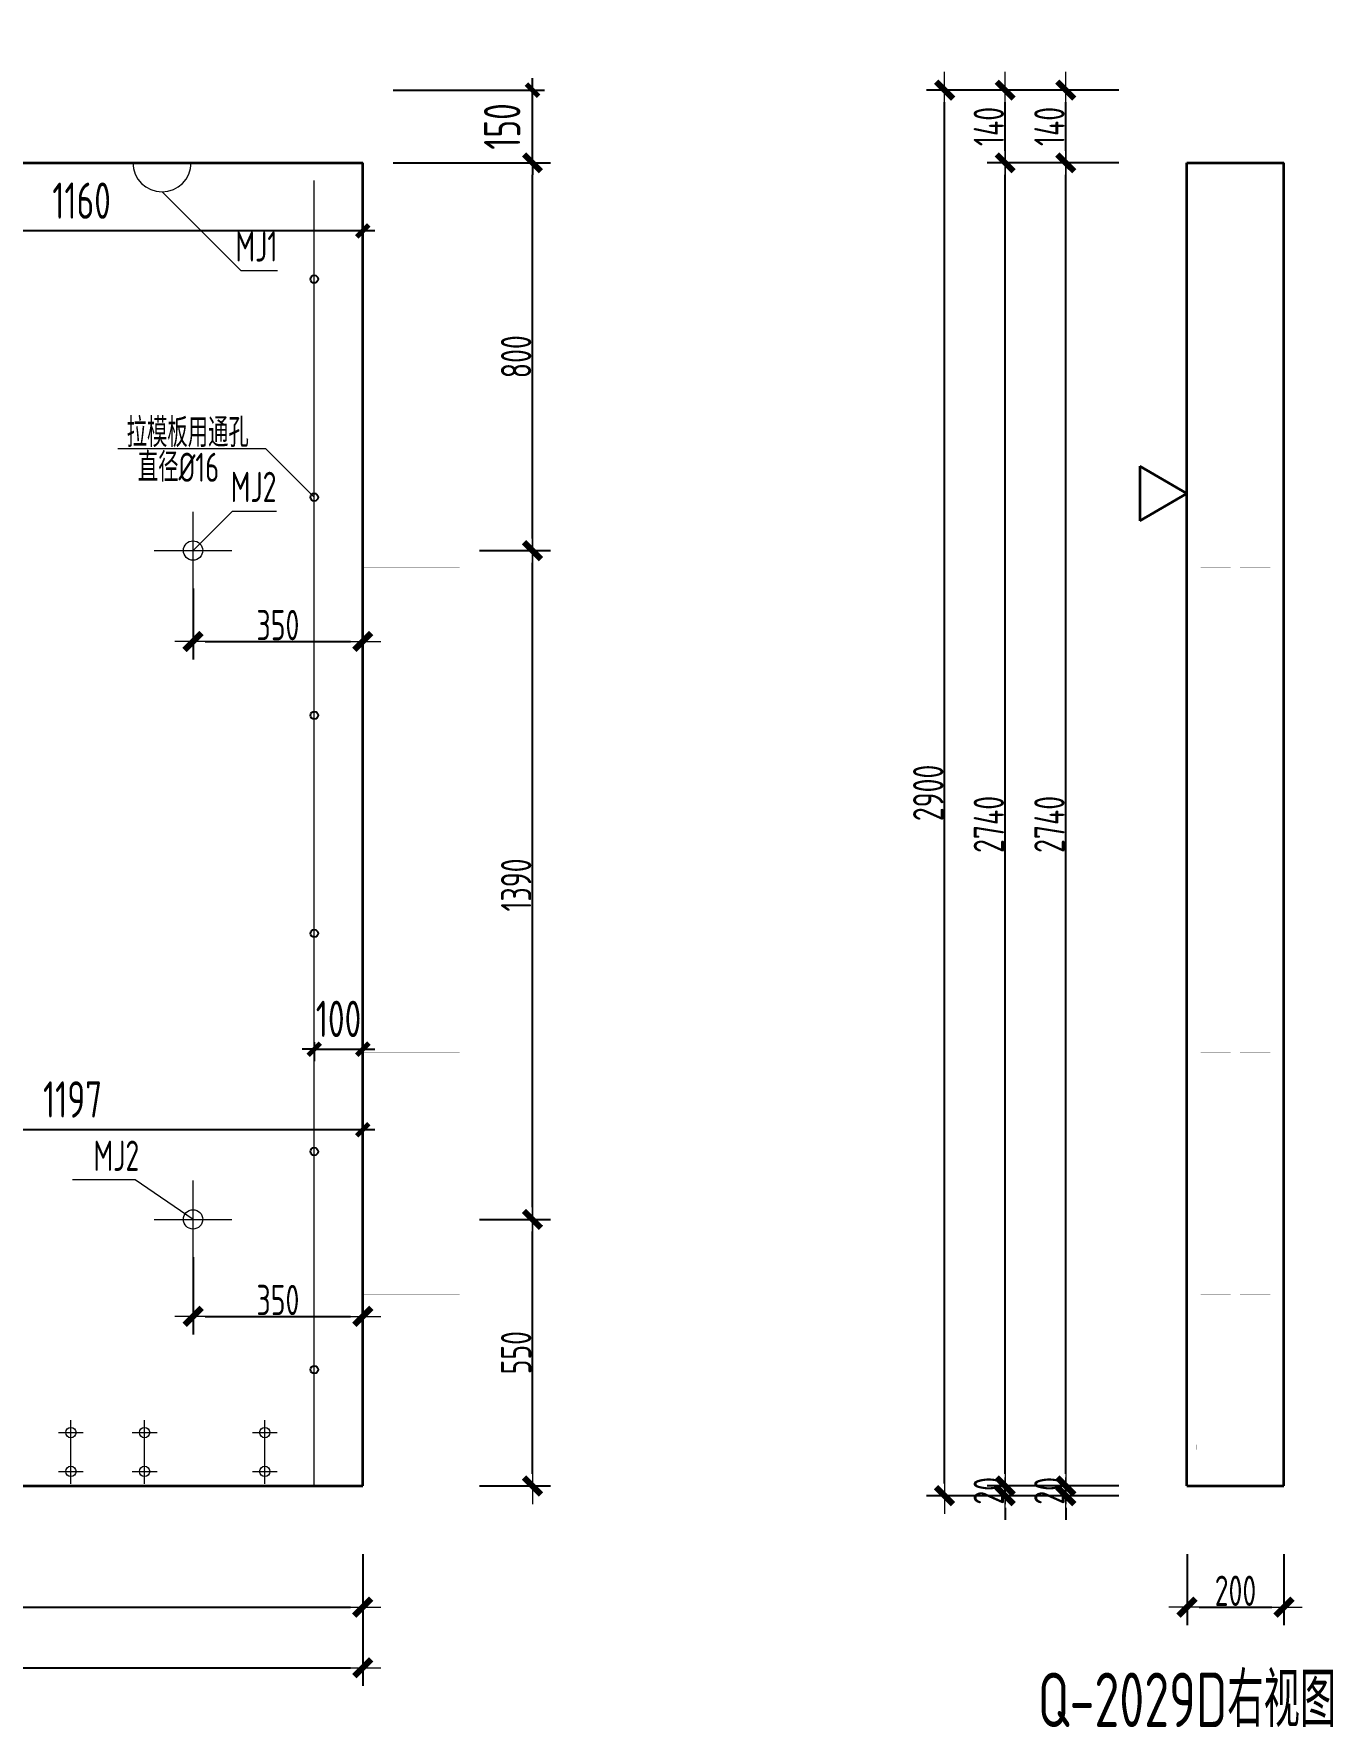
# Model space of a CAD drawing. Extents: x -85320 to 1679916, y -1321939 to 627.
# Drawn here: x 1336041 to 1346760, y -851244 to -837270 of the extents above; entities that cross this region are included whole.
import ezdxf
from ezdxf.enums import TextEntityAlignment as Align

# ---------------------------------------------------------------- set-up
doc = ezdxf.new("R2010")
doc.units = 0
doc.header["$LTSCALE"] = 1000
for name, color, linetype in [('S_WALL', 9, 'Continuous'), ('套筒垫片', 7, 'Continuous'), ('手孔标注', 3, 'Continuous'), ('拉模', 7, 'Continuous'), ('详图符号', 7, 'Continuous')]:
    doc.layers.add(name, color=color, linetype=linetype)
for name, color, linetype, lineweight in [('WCOL', 7, 'Continuous', 0), ('手孔', 6, 'Continuous', 0), ('直线', 7, 'Continuous', 18), ('预制墙图名', 7, 'Continuous', 18), ('预制墙埋件', 8, 'Continuous', 18), ('预制墙墙身水平筋', 130, 'Continuous', 18), ('预制墙墙身纵向受力筋', 1, 'Continuous', 18), ('预制墙详图标注', 3, 'Continuous', 18), ('预制墙详图轮廓', 3, 'Continuous', 35)]:
    doc.layers.add(name, color=color, linetype=linetype, lineweight=lineweight)
doc.styles.add('TSSD_Dimension', font='tssdeng.shx', dxfattribs={"width": 0.7, "bigfont": 'hztxt.shx'})
doc.styles.add('TSSD_Num', font='tssdeng.shx', dxfattribs={"width": 0.7, "bigfont": 'hztxt.shx'})
doc.styles.add('样式 1', font='yjkeng.shx', dxfattribs={"width": 0.7, "bigfont": 'yjkchn.shx'})
doc.styles.add('样式 2', font='yjkeng.shx', dxfattribs={"width": 0.7, "bigfont": 'yjkchn.shx'})
doc.dimstyles.new('标注', dxfattribs={"dimtxt": 300, "dimasz": 100, "dimexe": 100, "dimexo": 250, "dimgap": 100, "dimtad": 1, "dimdec": 0, "dimlfac": 0.25, "dimzin": 0, "dimdsep": 46, "dimtxsty": 'TSSD_Dimension', "dimblk": 'ARCHTICK', "dimcen": 0, "dimdle": 100, "dimclrt": 7, "dimadec": 0, "dimazin": 0, "dimtfac": 1, "dimtdec": 0, "dimtix": 1, "dimtmove": 2, "dimatfit": 3, "dimfxl": 1, "dimtolj": 1, "dimtzin": 0, "dimarcsym": 0})
doc.dimstyles.new('盈建科结构', dxfattribs={"dimscale": 100, "dimtxt": 2.5, "dimasz": 1, "dimexe": 1.5, "dimexo": 0.625, "dimgap": 0.1, "dimtad": 1, "dimdec": 0, "dimrnd": 1, "dimzin": 0, "dimdsep": 46, "dimtxsty": '样式 1', "dimblk": '_yjkbk', "dimblk1": 'ARCHTICK', "dimblk2": 'ARCHTICK', "dimcen": 0.09, "dimadec": 0, "dimazin": 0, "dimtfac": 1, "dimtdec": 4, "dimtix": 1, "dimtmove": 2, "dimatfit": 3, "dimfxl": 1, "dimtolj": 1, "dimtzin": 0, "dimarcsym": 0})

# ---------------------------------------------------------------- blocks, each defined once
blk = doc.blocks.new('_yjkbk')
blk.add_line((-1, 0), (1.5, 0))
blk.add_lwpolyline([(-0.7, -0.7, 0.5, 0.5, 0), (0.7, 0.7, 0.5, 0.5, 0)], format="xyseb")
blk = doc.blocks.new('*D1564')
at = {"layer": 'Defpoints', "color": 0, "transparency": 16777216}
for p in [(1330754, -849754), (1338754, -849754), (1338754, -850254)]:
    blk.add_point(p, dxfattribs=at)
at = {"layer": '预制墙详图标注', "color": 0, "lineweight": -2, "transparency": 16777216}
for p, q in [((1330754, -849816), (1330754, -850404)), ((1338754, -849816), (1338754, -850404)), ((1330854, -850254), (1338654, -850254))]:
    blk.add_line(p, q, dxfattribs=at)
at = {"layer": '预制墙详图标注', "color": 0, "lineweight": -2, "transparency": 16777216, "xscale": 100, "yscale": 100, "zscale": 100, "rotation": 180}
blk.add_blockref('_yjkbk', (1330754, -850254), dxfattribs=at)
at = {"layer": '预制墙详图标注', "color": 0, "lineweight": -2, "transparency": 16777216, "xscale": 100, "yscale": 100, "zscale": 100}
blk.add_blockref('_yjkbk', (1338754, -850254), dxfattribs=at)
at = {"layer": '预制墙详图标注', "color": 0, "transparency": 16777216, "insert": (1334754, -850244), "char_height": 250, "attachment_point": 8, "style": '样式 1'}
blk.add_mtext('\\A1;2000', dxfattribs=at)
blk = doc.blocks.new('_ArchTick')
at = {"color": 0, "linetype": 'ByBlock', "const_width": 0.4}
blk.add_lwpolyline([(-0.5, -0.5), (0.5, 0.5)], dxfattribs=at)
blk = doc.blocks.new('*D1565')
at = {"layer": 'Defpoints', "color": 0, "transparency": 16777216}
for p in [(1330754, -850254), (1338754, -850254), (1338754, -850754)]:
    blk.add_point(p, dxfattribs=at)
at = {"layer": '预制墙详图标注', "color": 0, "lineweight": -2, "transparency": 16777216}
for p, q in [((1330754, -850316), (1330754, -850904)), ((1338754, -850316), (1338754, -850904)), ((1330854, -850754), (1338654, -850754))]:
    blk.add_line(p, q, dxfattribs=at)
at = {"layer": '预制墙详图标注', "color": 0, "lineweight": -2, "transparency": 16777216, "xscale": 100, "yscale": 100, "zscale": 100, "rotation": 180}
blk.add_blockref('_yjkbk', (1330754, -850754), dxfattribs=at)
at = {"layer": '预制墙详图标注', "color": 0, "lineweight": -2, "transparency": 16777216, "xscale": 100, "yscale": 100, "zscale": 100}
blk.add_blockref('_yjkbk', (1338754, -850754), dxfattribs=at)
at = {"layer": '预制墙详图标注', "color": 0, "transparency": 16777216, "insert": (1334754, -850744), "char_height": 250, "attachment_point": 8, "style": '样式 1'}
blk.add_mtext('\\A1;2000', dxfattribs=at)
blk = doc.blocks.new('*D1567')
at = {"layer": 'Defpoints', "color": 0, "transparency": 16777216}
for p in [(1339654, -847054), (1340154, -847054), (1339654, -849254)]:
    blk.add_point(p, dxfattribs=at)
at = {"layer": '预制墙详图标注', "color": 0, "lineweight": -2, "transparency": 16777216}
for p, q in [((1339716, -847054), (1340304, -847054)), ((1340154, -849154), (1340154, -847154)), ((1339716, -849254), (1340304, -849254))]:
    blk.add_line(p, q, dxfattribs=at)
at = {"layer": '预制墙详图标注', "color": 0, "lineweight": -2, "transparency": 16777216, "xscale": 100, "yscale": 100, "zscale": 100}
for p, rotation in [((1340154, -847054), 90), ((1340154, -849254), 270)]:
    blk.add_blockref('_yjkbk', p, dxfattribs=dict(at, rotation=rotation))
at = {"layer": '预制墙详图标注', "color": 0, "transparency": 16777216, "insert": (1340144, -848154), "char_height": 250, "attachment_point": 8, "rotation": 90, "style": '样式 1'}
blk.add_mtext('\\A1;550', dxfattribs=at)
blk = doc.blocks.new('*D1568')
at = {"layer": 'Defpoints', "color": 0, "transparency": 16777216}
for p in [(1339654, -838334), (1340154, -838334), (1339654, -841534)]:
    blk.add_point(p, dxfattribs=at)
at = {"layer": '预制墙详图标注', "color": 0, "lineweight": -2, "transparency": 16777216}
for p, q in [((1339716, -838334), (1340304, -838334)), ((1340154, -841434), (1340154, -838434)), ((1339716, -841534), (1340304, -841534))]:
    blk.add_line(p, q, dxfattribs=at)
at = {"layer": '预制墙详图标注', "color": 0, "lineweight": -2, "transparency": 16777216, "xscale": 100, "yscale": 100, "zscale": 100}
for p, rotation in [((1340154, -838334), 90), ((1340154, -841534), 270)]:
    blk.add_blockref('_yjkbk', p, dxfattribs=dict(at, rotation=rotation))
at = {"layer": '预制墙详图标注', "color": 0, "transparency": 16777216, "insert": (1340144, -839934), "char_height": 250, "attachment_point": 8, "rotation": 90, "style": '样式 1'}
blk.add_mtext('\\A1;800', dxfattribs=at)
blk = doc.blocks.new('*D1574')
at = {"layer": 'Defpoints', "color": 0, "transparency": 16777216}
for p in [(1345554, -849754), (1346354, -849754), (1346354, -850254)]:
    blk.add_point(p, dxfattribs=at)
at = {"layer": '预制墙详图标注', "color": 0, "lineweight": -2, "transparency": 16777216}
for p, q in [((1345554, -849816), (1345554, -850404)), ((1346354, -849816), (1346354, -850404)), ((1345654, -850254), (1346254, -850254))]:
    blk.add_line(p, q, dxfattribs=at)
at = {"layer": '预制墙详图标注', "color": 0, "lineweight": -2, "transparency": 16777216, "xscale": 100, "yscale": 100, "zscale": 100, "rotation": 180}
blk.add_blockref('_yjkbk', (1345554, -850254), dxfattribs=at)
at = {"layer": '预制墙详图标注', "color": 0, "lineweight": -2, "transparency": 16777216, "xscale": 100, "yscale": 100, "zscale": 100}
blk.add_blockref('_yjkbk', (1346354, -850254), dxfattribs=at)
at = {"layer": '预制墙详图标注', "color": 0, "transparency": 16777216, "insert": (1345954, -850244), "char_height": 250, "attachment_point": 8, "style": '样式 1'}
blk.add_mtext('\\A1;200', dxfattribs=at)
blk = doc.blocks.new('*D1575')
at = {"layer": 'Defpoints', "color": 0, "transparency": 16777216}
for p in [(1344554, -849254), (1345054, -849254), (1345054, -849334)]:
    blk.add_point(p, dxfattribs=at)
at = {"layer": '预制墙详图标注', "color": 0, "lineweight": -2, "transparency": 16777216}
for p, q in [((1344554, -849154), (1344554, -849054)), ((1344991, -849254), (1344404, -849254)), ((1344991, -849334), (1344404, -849334)), ((1344554, -849334), (1344554, -849254)), ((1344554, -849434), (1344554, -849534))]:
    blk.add_line(p, q, dxfattribs=at)
at = {"layer": '预制墙详图标注', "color": 0, "lineweight": -2, "transparency": 16777216, "xscale": 100, "yscale": 100, "zscale": 100}
for p, rotation in [((1344554, -849254), 270), ((1344554, -849334), 90)]:
    blk.add_blockref('_yjkbk', p, dxfattribs=dict(at, rotation=rotation))
at = {"layer": '预制墙详图标注', "color": 0, "transparency": 16777216, "insert": (1344544, -849294), "char_height": 250, "attachment_point": 8, "rotation": 90, "style": '样式 1'}
blk.add_mtext('\\A1;20', dxfattribs=at)
blk = doc.blocks.new('*D1576')
at = {"layer": 'Defpoints', "color": 0, "transparency": 16777216}
for p in [(1344054, -849254), (1344554, -849254), (1344554, -849334)]:
    blk.add_point(p, dxfattribs=at)
at = {"layer": '预制墙详图标注', "color": 0, "lineweight": -2, "transparency": 16777216}
for p, q in [((1344054, -849154), (1344054, -849054)), ((1344491, -849254), (1343904, -849254)), ((1344491, -849334), (1343904, -849334)), ((1344054, -849334), (1344054, -849254)), ((1344054, -849434), (1344054, -849534))]:
    blk.add_line(p, q, dxfattribs=at)
at = {"layer": '预制墙详图标注', "color": 0, "lineweight": -2, "transparency": 16777216, "xscale": 100, "yscale": 100, "zscale": 100}
for p, rotation in [((1344054, -849254), 270), ((1344054, -849334), 90)]:
    blk.add_blockref('_yjkbk', p, dxfattribs=dict(at, rotation=rotation))
at = {"layer": '预制墙详图标注', "color": 0, "transparency": 16777216, "insert": (1344044, -849294), "char_height": 250, "attachment_point": 8, "rotation": 90, "style": '样式 1'}
blk.add_mtext('\\A1;20', dxfattribs=at)
blk = doc.blocks.new('*D1577')
at = {"layer": 'Defpoints', "color": 0, "transparency": 16777216}
for p in [(1343554, -837734), (1344054, -837734), (1344054, -849334)]:
    blk.add_point(p, dxfattribs=at)
at = {"layer": '预制墙详图标注', "color": 0, "lineweight": -2, "transparency": 16777216}
for p, q in [((1343991, -837734), (1343404, -837734)), ((1343554, -849234), (1343554, -837834)), ((1343991, -849334), (1343404, -849334))]:
    blk.add_line(p, q, dxfattribs=at)
at = {"layer": '预制墙详图标注', "color": 0, "lineweight": -2, "transparency": 16777216, "xscale": 100, "yscale": 100, "zscale": 100}
for p, rotation in [((1343554, -837734), 90), ((1343554, -849334), 270)]:
    blk.add_blockref('_yjkbk', p, dxfattribs=dict(at, rotation=rotation))
at = {"layer": '预制墙详图标注', "color": 0, "transparency": 16777216, "insert": (1343544, -843534), "char_height": 250, "attachment_point": 8, "rotation": 90, "style": '样式 1'}
blk.add_mtext('\\A1;2900', dxfattribs=at)
blk = doc.blocks.new('*D1613')
at = {"layer": 'Defpoints', "color": 0, "transparency": 16777216}
for p in [(1333966, -846314), (1333966, -847390), (1338754, -847402)]:
    blk.add_point(p, dxfattribs=at)
at = {"layer": 'WCOL', "color": 0, "lineweight": -2, "transparency": 16777216}
for p, q in [((1333966, -847140), (1333966, -846214)), ((1338754, -847152), (1338754, -846214)), ((1338854, -846314), (1333866, -846314))]:
    blk.add_line(p, q, dxfattribs=at)
at = {"layer": 'WCOL', "color": 0, "lineweight": -2, "transparency": 16777216, "xscale": 100, "yscale": 100, "zscale": 100, "rotation": 180}
blk.add_blockref('_ArchTick', (1333966, -846314), dxfattribs=at)
at = {"layer": 'WCOL', "color": 0, "lineweight": -2, "transparency": 16777216, "xscale": 100, "yscale": 100, "zscale": 100}
blk.add_blockref('_ArchTick', (1338754, -846314), dxfattribs=at)
at = {"layer": 'WCOL', "color": 7, "transparency": 16777216, "insert": (1336360, -846064), "char_height": 300, "attachment_point": 5, "style": 'TSSD_Dimension'}
blk.add_mtext('\\A1;1197', dxfattribs=at)
blk = doc.blocks.new('*D1950')
at = {"layer": 'Defpoints', "color": 0, "transparency": 16777216}
for p in [(1334114, -838896), (1334114, -839962), (1338754, -839962)]:
    blk.add_point(p, dxfattribs=at)
at = {"layer": '手孔', "color": 0, "lineweight": -2, "transparency": 16777216}
for p, q in [((1338854, -838896), (1334014, -838896)), ((1334114, -839712), (1334114, -838796)), ((1338754, -839712), (1338754, -838796))]:
    blk.add_line(p, q, dxfattribs=at)
at = {"layer": '手孔', "color": 0, "lineweight": -2, "transparency": 16777216, "xscale": 100, "yscale": 100, "zscale": 100, "rotation": 180}
blk.add_blockref('_ArchTick', (1334114, -838896), dxfattribs=at)
at = {"layer": '手孔', "color": 0, "lineweight": -2, "transparency": 16777216, "xscale": 100, "yscale": 100, "zscale": 100}
blk.add_blockref('_ArchTick', (1338754, -838896), dxfattribs=at)
at = {"layer": '手孔', "color": 7, "transparency": 16777216, "insert": (1336434, -838646), "char_height": 300, "attachment_point": 5, "style": 'TSSD_Dimension'}
blk.add_mtext('\\A1;1160', dxfattribs=at)
blk = doc.blocks.new('*D2022')
at = {"layer": 'Defpoints', "color": 0, "transparency": 16777216}
for p in [(1338754, -837734), (1340154, -837734), (1338754, -838334)]:
    blk.add_point(p, dxfattribs=at)
at = {"layer": '手孔标注', "color": 0, "lineweight": -2, "transparency": 16777216}
for p, q in [((1340154, -837734), (1340154, -837634)), ((1339004, -837734), (1340254, -837734)), ((1340154, -838334), (1340154, -837734)), ((1339004, -838334), (1340254, -838334)), ((1340154, -838334), (1340154, -838434))]:
    blk.add_line(p, q, dxfattribs=at)
at = {"layer": '手孔标注', "color": 0, "lineweight": -2, "transparency": 16777216, "xscale": 100, "yscale": 100, "zscale": 100}
for p, rotation in [((1340154, -837734), 270), ((1340154, -838334), 90)]:
    blk.add_blockref('_ArchTick', p, dxfattribs=dict(at, rotation=rotation))
at = {"layer": '手孔标注', "color": 7, "lineweight": 0, "transparency": 16777216, "insert": (1339904, -838034), "char_height": 300, "attachment_point": 5, "rotation": 90, "style": 'TSSD_Dimension'}
blk.add_mtext('\\A1;150', dxfattribs=at)
blk = doc.blocks.new('*D2039')
at = {"layer": 'Defpoints', "color": 0, "transparency": 16777216}
for p in [(1337354, -841784), (1338754, -841784), (1338754, -842284)]:
    blk.add_point(p, dxfattribs=at)
at = {"layer": '预制墙详图标注', "color": 0, "lineweight": -2, "transparency": 16777216}
for p, q in [((1337354, -841846), (1337354, -842434)), ((1338754, -841846), (1338754, -842434)), ((1337454, -842284), (1338654, -842284))]:
    blk.add_line(p, q, dxfattribs=at)
at = {"layer": '预制墙详图标注', "color": 0, "lineweight": -2, "transparency": 16777216, "xscale": 100, "yscale": 100, "zscale": 100, "rotation": 180}
blk.add_blockref('_yjkbk', (1337354, -842284), dxfattribs=at)
at = {"layer": '预制墙详图标注', "color": 0, "lineweight": -2, "transparency": 16777216, "xscale": 100, "yscale": 100, "zscale": 100}
blk.add_blockref('_yjkbk', (1338754, -842284), dxfattribs=at)
at = {"layer": '预制墙详图标注', "color": 0, "transparency": 16777216, "insert": (1338054, -842274), "char_height": 250, "attachment_point": 8, "style": '样式 1'}
blk.add_mtext('\\A1;350', dxfattribs=at)
blk = doc.blocks.new('*D2040')
at = {"layer": 'Defpoints', "color": 0, "transparency": 16777216}
for p in [(1337354, -847304), (1338754, -847304), (1338754, -847854)]:
    blk.add_point(p, dxfattribs=at)
at = {"layer": '预制墙详图标注', "color": 0, "lineweight": -2, "transparency": 16777216}
for p, q in [((1337354, -847366), (1337354, -848004)), ((1338754, -847366), (1338754, -848004)), ((1337454, -847854), (1338654, -847854))]:
    blk.add_line(p, q, dxfattribs=at)
at = {"layer": '预制墙详图标注', "color": 0, "lineweight": -2, "transparency": 16777216, "xscale": 100, "yscale": 100, "zscale": 100, "rotation": 180}
blk.add_blockref('_yjkbk', (1337354, -847854), dxfattribs=at)
at = {"layer": '预制墙详图标注', "color": 0, "lineweight": -2, "transparency": 16777216, "xscale": 100, "yscale": 100, "zscale": 100}
blk.add_blockref('_yjkbk', (1338754, -847854), dxfattribs=at)
at = {"layer": '预制墙详图标注', "color": 0, "transparency": 16777216, "insert": (1338054, -847844), "char_height": 250, "attachment_point": 8, "style": '样式 1'}
blk.add_mtext('\\A1;350', dxfattribs=at)
blk = doc.blocks.new('*D2311')
at = {"layer": 'Defpoints', "color": 0, "transparency": 16777216}
for p in [(1344554, -838334), (1345054, -838334), (1345054, -849254)]:
    blk.add_point(p, dxfattribs=at)
at = {"layer": '预制墙详图标注', "color": 0, "lineweight": -2, "transparency": 16777216}
for p, q in [((1344991, -838334), (1344404, -838334)), ((1344554, -849154), (1344554, -838434)), ((1344991, -849254), (1344404, -849254))]:
    blk.add_line(p, q, dxfattribs=at)
at = {"layer": '预制墙详图标注', "color": 0, "lineweight": -2, "transparency": 16777216, "xscale": 100, "yscale": 100, "zscale": 100}
for p, rotation in [((1344554, -838334), 90), ((1344554, -849254), 270)]:
    blk.add_blockref('_yjkbk', p, dxfattribs=dict(at, rotation=rotation))
at = {"layer": '预制墙详图标注', "color": 0, "transparency": 16777216, "insert": (1344544, -843794), "char_height": 250, "attachment_point": 8, "rotation": 90, "style": '样式 1'}
blk.add_mtext('\\A1;2740', dxfattribs=at)
blk = doc.blocks.new('*D2312')
at = {"layer": 'Defpoints', "color": 0, "transparency": 16777216}
for p in [(1344554, -837734), (1345054, -837734), (1345054, -838334)]:
    blk.add_point(p, dxfattribs=at)
at = {"layer": '预制墙详图标注', "color": 0, "lineweight": -2, "transparency": 16777216}
for p, q in [((1344991, -837734), (1344404, -837734)), ((1344554, -838234), (1344554, -837834)), ((1344991, -838334), (1344404, -838334))]:
    blk.add_line(p, q, dxfattribs=at)
at = {"layer": '预制墙详图标注', "color": 0, "lineweight": -2, "transparency": 16777216, "xscale": 100, "yscale": 100, "zscale": 100}
for p, rotation in [((1344554, -837734), 90), ((1344554, -838334), 270)]:
    blk.add_blockref('_yjkbk', p, dxfattribs=dict(at, rotation=rotation))
at = {"layer": '预制墙详图标注', "color": 0, "transparency": 16777216, "insert": (1344544, -838034), "char_height": 250, "attachment_point": 8, "rotation": 90, "style": '样式 1'}
blk.add_mtext('\\A1;140', dxfattribs=at)
blk = doc.blocks.new('*D2313')
at = {"layer": 'Defpoints', "color": 0, "transparency": 16777216}
for p in [(1344054, -838334), (1344554, -838334), (1344554, -849254)]:
    blk.add_point(p, dxfattribs=at)
at = {"layer": '预制墙详图标注', "color": 0, "lineweight": -2, "transparency": 16777216}
for p, q in [((1344491, -838334), (1343904, -838334)), ((1344054, -849154), (1344054, -838434)), ((1344491, -849254), (1343904, -849254))]:
    blk.add_line(p, q, dxfattribs=at)
at = {"layer": '预制墙详图标注', "color": 0, "lineweight": -2, "transparency": 16777216, "xscale": 100, "yscale": 100, "zscale": 100}
for p, rotation in [((1344054, -838334), 90), ((1344054, -849254), 270)]:
    blk.add_blockref('_yjkbk', p, dxfattribs=dict(at, rotation=rotation))
at = {"layer": '预制墙详图标注', "color": 0, "transparency": 16777216, "insert": (1344044, -843794), "char_height": 250, "attachment_point": 8, "rotation": 90, "style": '样式 1'}
blk.add_mtext('\\A1;2740', dxfattribs=at)
blk = doc.blocks.new('*D2314')
at = {"layer": 'Defpoints', "color": 0, "transparency": 16777216}
for p in [(1344054, -837734), (1344554, -837734), (1344554, -838334)]:
    blk.add_point(p, dxfattribs=at)
at = {"layer": '预制墙详图标注', "color": 0, "lineweight": -2, "transparency": 16777216}
for p, q in [((1344491, -837734), (1343904, -837734)), ((1344054, -838234), (1344054, -837834)), ((1344491, -838334), (1343904, -838334))]:
    blk.add_line(p, q, dxfattribs=at)
at = {"layer": '预制墙详图标注', "color": 0, "lineweight": -2, "transparency": 16777216, "xscale": 100, "yscale": 100, "zscale": 100}
for p, rotation in [((1344054, -837734), 90), ((1344054, -838334), 270)]:
    blk.add_blockref('_yjkbk', p, dxfattribs=dict(at, rotation=rotation))
at = {"layer": '预制墙详图标注', "color": 0, "transparency": 16777216, "insert": (1344044, -838034), "char_height": 250, "attachment_point": 8, "rotation": 90, "style": '样式 1'}
blk.add_mtext('\\A1;140', dxfattribs=at)
blk = doc.blocks.new('*D2508')
at = {"layer": 'Defpoints', "color": 0, "transparency": 16777216}
for p in [(1339654, -841534), (1340154, -841534), (1339654, -847054)]:
    blk.add_point(p, dxfattribs=at)
at = {"layer": '预制墙详图标注', "color": 0, "lineweight": -2, "transparency": 16777216}
for p, q in [((1339716, -841534), (1340304, -841534)), ((1340154, -846954), (1340154, -841634)), ((1339716, -847054), (1340304, -847054))]:
    blk.add_line(p, q, dxfattribs=at)
at = {"layer": '预制墙详图标注', "color": 0, "lineweight": -2, "transparency": 16777216, "xscale": 100, "yscale": 100, "zscale": 100}
for p, rotation in [((1340154, -841534), 90), ((1340154, -847054), 270)]:
    blk.add_blockref('_yjkbk', p, dxfattribs=dict(at, rotation=rotation))
at = {"layer": '预制墙详图标注', "color": 0, "transparency": 16777216, "insert": (1340144, -844294), "char_height": 250, "attachment_point": 8, "rotation": 90, "style": '样式 1'}
blk.add_mtext('\\A1;1390', dxfattribs=at)
blk = doc.blocks.new('*D2741')
at = {"layer": 'Defpoints', "color": 0, "transparency": 16777216}
for p in [(1338354, -845342), (1338754, -845342), (1338754, -845649)]:
    blk.add_point(p, dxfattribs=at)
at = {"layer": '拉模', "color": 0, "lineweight": -2, "transparency": 16777216}
for p, q in [((1338354, -845592), (1338354, -845749)), ((1338754, -845592), (1338754, -845749)), ((1338354, -845649), (1338254, -845649)), ((1338354, -845649), (1338754, -845649)), ((1338754, -845649), (1338854, -845649))]:
    blk.add_line(p, q, dxfattribs=at)
at = {"layer": '拉模', "color": 0, "lineweight": -2, "transparency": 16777216, "xscale": 100, "yscale": 100, "zscale": 100}
blk.add_blockref('_ArchTick', (1338354, -845649), dxfattribs=at)
at = {"layer": '拉模', "color": 0, "lineweight": -2, "transparency": 16777216, "xscale": 100, "yscale": 100, "zscale": 100, "rotation": 180}
blk.add_blockref('_ArchTick', (1338754, -845649), dxfattribs=at)
at = {"layer": '拉模', "color": 7, "lineweight": 0, "transparency": 16777216, "insert": (1338554, -845399), "char_height": 300, "attachment_point": 5, "style": 'TSSD_Dimension'}
blk.add_mtext('\\A1;100', dxfattribs=at)

msp = doc.modelspace()

# ---------------------------------------------------------------- linework, layer by layer
at = {"layer": 'S_WALL'}
for centre in [(1338353.684, -839293.637), (1338353.684, -841093.637), (1338353.684, -842893.637), (1338353.684, -844693.637), (1338353.684, -846493.637), (1338353.684, -848293.637)]:
    msp.add_circle(centre, 32, dxfattribs=at)
at = {"layer": '套筒垫片', "linetype": 'Continuous', "lineweight": 0}
msp.add_lwpolyline([(1338353.684, -841093.637), (1337953.684, -840693.637), (1336733.609, -840693.637)], dxfattribs=at)
at = {"layer": '拉模', "color": 3, "lineweight": 0}
msp.add_line((1338353.684, -849253.637), (1338353.684, -838479.737), dxfattribs=at)
at = {"layer": '直线', "lineweight": 18}
for points in [[(1337097.684, -838573.636), (1337747.684, -839223.636), (1338050.568, -839223.636)], [(1337353.684, -841533.636), (1337678.684, -841208.636), (1338042.145, -841208.636)], [(1337353.684, -847053.636), (1336875.252, -846728.636), (1336358.609, -846728.636)]]:
    msp.add_lwpolyline(points, dxfattribs=at)
at = {"layer": '预制墙埋件', "lineweight": 18}
for p, q in [((1337353.684, -841853.636), (1337353.684, -841213.636)), ((1337033.684, -841533.636), (1337673.684, -841533.636)), ((1337353.684, -847373.636), (1337353.684, -846733.636)), ((1337033.684, -847053.636), (1337673.684, -847053.636))]:
    msp.add_line(p, q, dxfattribs=at)
for centre in [(1337353.684, -841533.636), (1337353.684, -847053.636)]:
    msp.add_circle(centre, 80, dxfattribs=at)
msp.add_arc((1337097.684, -838333.636), 240, 180, 0, dxfattribs=at)
at = {"layer": '预制墙墙身水平筋', "lineweight": 18, "const_width": 0.18}
for points in [[(1338753.684, -838453.636), (1339553.684, -838453.636), (1339553.684, -838493.636), (1339417.148, -838493.636), (1339417.148, -838453.636), (1339553.684, -838453.636), (1339553.684, -838493.636), (1338753.684, -838493.636)], [(1338753.684, -838453.636), (1339553.684, -838453.636), (1339553.684, -838493.636), (1339417.148, -838493.636), (1339417.148, -838453.636), (1339553.684, -838453.636), (1339553.684, -838493.636), (1338753.684, -838493.636)], [(1345915.4, -838493.636), (1345665.684, -838493.636), (1345665.684, -838453.636), (1345915.4, -838453.636), (1345915.4, -838493.636), (1345665.684, -838493.636), (1345665.684, -838453.636), (1345915.4, -838453.636)], [(1345991.967, -838453.636), (1346241.684, -838453.636), (1346241.684, -838493.636), (1345991.967, -838493.636), (1345991.967, -838453.636), (1346241.684, -838453.636), (1346241.684, -838493.636), (1345991.967, -838493.636)], [(1338753.684, -839273.636), (1339553.684, -839273.636), (1339553.684, -839313.636), (1339417.148, -839313.636), (1339417.148, -839273.636), (1339553.684, -839273.636), (1339553.684, -839313.636), (1338753.684, -839313.636)], [(1338753.684, -839273.636), (1339553.684, -839273.636), (1339553.684, -839313.636), (1339417.148, -839313.636), (1339417.148, -839273.636), (1339553.684, -839273.636), (1339553.684, -839313.636), (1338753.684, -839313.636)], [(1345915.4, -839313.636), (1345665.684, -839313.636), (1345665.684, -839273.636), (1345915.4, -839273.636), (1345915.4, -839313.636), (1345665.684, -839313.636), (1345665.684, -839273.636), (1345915.4, -839273.636)], [(1345991.967, -839273.636), (1346241.684, -839273.636), (1346241.684, -839313.636), (1345991.967, -839313.636), (1345991.967, -839273.636), (1346241.684, -839273.636), (1346241.684, -839313.636), (1345991.967, -839313.636)], [(1338753.684, -840073.636), (1339553.684, -840073.636), (1339553.684, -840113.636), (1339417.148, -840113.636), (1339417.148, -840073.636), (1339553.684, -840073.636), (1339553.684, -840113.636), (1338753.684, -840113.636)], [(1338753.684, -840073.636), (1339553.684, -840073.636), (1339553.684, -840113.636), (1339417.148, -840113.636), (1339417.148, -840073.636), (1339553.684, -840073.636), (1339553.684, -840113.636), (1338753.684, -840113.636)], [(1345915.4, -840113.636), (1345665.684, -840113.636), (1345665.684, -840073.636), (1345915.4, -840073.636), (1345915.4, -840113.636), (1345665.684, -840113.636), (1345665.684, -840073.636), (1345915.4, -840073.636)], [(1345991.967, -840073.636), (1346241.684, -840073.636), (1346241.684, -840113.636), (1345991.967, -840113.636), (1345991.967, -840073.636), (1346241.684, -840073.636), (1346241.684, -840113.636), (1345991.967, -840113.636)], [(1338753.684, -840873.636), (1339553.684, -840873.636), (1339553.684, -840913.636), (1339417.148, -840913.636), (1339417.148, -840873.636), (1339553.684, -840873.636), (1339553.684, -840913.636), (1338753.684, -840913.636)], [(1338753.684, -840873.636), (1339553.684, -840873.636), (1339553.684, -840913.636), (1339417.148, -840913.636), (1339417.148, -840873.636), (1339553.684, -840873.636), (1339553.684, -840913.636), (1338753.684, -840913.636)], [(1345915.4, -840913.636), (1345665.684, -840913.636), (1345665.684, -840873.636), (1345915.4, -840873.636), (1345915.4, -840913.636), (1345665.684, -840913.636), (1345665.684, -840873.636), (1345915.4, -840873.636)], [(1345991.967, -840873.636), (1346241.684, -840873.636), (1346241.684, -840913.636), (1345991.967, -840913.636), (1345991.967, -840873.636), (1346241.684, -840873.636), (1346241.684, -840913.636), (1345991.967, -840913.636)], [(1338753.684, -841673.636), (1339553.684, -841673.636), (1339553.684, -841713.636), (1339417.148, -841713.636), (1339417.148, -841673.636), (1339553.684, -841673.636), (1339553.684, -841713.636), (1338753.684, -841713.636)], [(1338753.684, -841673.636), (1339553.684, -841673.636), (1339553.684, -841713.636), (1339417.148, -841713.636), (1339417.148, -841673.636), (1339553.684, -841673.636), (1339553.684, -841713.636), (1338753.684, -841713.636)], [(1345915.4, -841713.636), (1345665.684, -841713.636), (1345665.684, -841673.636), (1345915.4, -841673.636), (1345915.4, -841713.636), (1345665.684, -841713.636), (1345665.684, -841673.636), (1345915.4, -841673.636)], [(1345991.967, -841673.636), (1346241.684, -841673.636), (1346241.684, -841713.636), (1345991.967, -841713.636), (1345991.967, -841673.636), (1346241.684, -841673.636), (1346241.684, -841713.636), (1345991.967, -841713.636)], [(1338753.684, -842473.636), (1339553.684, -842473.636), (1339553.684, -842513.636), (1339417.148, -842513.636), (1339417.148, -842473.636), (1339553.684, -842473.636), (1339553.684, -842513.636), (1338753.684, -842513.636)], [(1338753.684, -842473.636), (1339553.684, -842473.636), (1339553.684, -842513.636), (1339417.148, -842513.636), (1339417.148, -842473.636), (1339553.684, -842473.636), (1339553.684, -842513.636), (1338753.684, -842513.636)], [(1345915.4, -842513.636), (1345665.684, -842513.636), (1345665.684, -842473.636), (1345915.4, -842473.636), (1345915.4, -842513.636), (1345665.684, -842513.636), (1345665.684, -842473.636), (1345915.4, -842473.636)], [(1345991.967, -842473.636), (1346241.684, -842473.636), (1346241.684, -842513.636), (1345991.967, -842513.636), (1345991.967, -842473.636), (1346241.684, -842473.636), (1346241.684, -842513.636), (1345991.967, -842513.636)], [(1338753.684, -843273.636), (1339553.684, -843273.636), (1339553.684, -843313.636), (1339417.148, -843313.636), (1339417.148, -843273.636), (1339553.684, -843273.636), (1339553.684, -843313.636), (1338753.684, -843313.636)], [(1338753.684, -843273.636), (1339553.684, -843273.636), (1339553.684, -843313.636), (1339417.148, -843313.636), (1339417.148, -843273.636), (1339553.684, -843273.636), (1339553.684, -843313.636), (1338753.684, -843313.636)], [(1345915.4, -843313.636), (1345665.684, -843313.636), (1345665.684, -843273.636), (1345915.4, -843273.636), (1345915.4, -843313.636), (1345665.684, -843313.636), (1345665.684, -843273.636), (1345915.4, -843273.636)], [(1345991.967, -843273.636), (1346241.684, -843273.636), (1346241.684, -843313.636), (1345991.967, -843313.636), (1345991.967, -843273.636), (1346241.684, -843273.636), (1346241.684, -843313.636), (1345991.967, -843313.636)], [(1338753.684, -844073.636), (1339553.684, -844073.636), (1339553.684, -844113.636), (1339417.148, -844113.636), (1339417.148, -844073.636), (1339553.684, -844073.636), (1339553.684, -844113.636), (1338753.684, -844113.636)], [(1338753.684, -844073.636), (1339553.684, -844073.636), (1339553.684, -844113.636), (1339417.148, -844113.636), (1339417.148, -844073.636), (1339553.684, -844073.636), (1339553.684, -844113.636), (1338753.684, -844113.636)], [(1345915.4, -844113.636), (1345665.684, -844113.636), (1345665.684, -844073.636), (1345915.4, -844073.636), (1345915.4, -844113.636), (1345665.684, -844113.636), (1345665.684, -844073.636), (1345915.4, -844073.636)], [(1345991.967, -844073.636), (1346241.684, -844073.636), (1346241.684, -844113.636), (1345991.967, -844113.636), (1345991.967, -844073.636), (1346241.684, -844073.636), (1346241.684, -844113.636), (1345991.967, -844113.636)], [(1338753.684, -844873.636), (1339553.684, -844873.636), (1339553.684, -844913.636), (1339417.148, -844913.636), (1339417.148, -844873.636), (1339553.684, -844873.636), (1339553.684, -844913.636), (1338753.684, -844913.636)], [(1338753.684, -844873.636), (1339553.684, -844873.636), (1339553.684, -844913.636), (1339417.148, -844913.636), (1339417.148, -844873.636), (1339553.684, -844873.636), (1339553.684, -844913.636), (1338753.684, -844913.636)], [(1345915.4, -844913.636), (1345665.684, -844913.636), (1345665.684, -844873.636), (1345915.4, -844873.636), (1345915.4, -844913.636), (1345665.684, -844913.636), (1345665.684, -844873.636), (1345915.4, -844873.636)], [(1345991.967, -844873.636), (1346241.684, -844873.636), (1346241.684, -844913.636), (1345991.967, -844913.636), (1345991.967, -844873.636), (1346241.684, -844873.636), (1346241.684, -844913.636), (1345991.967, -844913.636)], [(1338753.684, -845673.636), (1339553.684, -845673.636), (1339553.684, -845713.636), (1339417.148, -845713.636), (1339417.148, -845673.636), (1339553.684, -845673.636), (1339553.684, -845713.636), (1338753.684, -845713.636)], [(1338753.684, -845673.636), (1339553.684, -845673.636), (1339553.684, -845713.636), (1339417.148, -845713.636), (1339417.148, -845673.636), (1339553.684, -845673.636), (1339553.684, -845713.636), (1338753.684, -845713.636)], [(1345915.4, -845713.636), (1345665.684, -845713.636), (1345665.684, -845673.636), (1345915.4, -845673.636), (1345915.4, -845713.636), (1345665.684, -845713.636), (1345665.684, -845673.636), (1345915.4, -845673.636)], [(1345991.967, -845673.636), (1346241.684, -845673.636), (1346241.684, -845713.636), (1345991.967, -845713.636), (1345991.967, -845673.636), (1346241.684, -845673.636), (1346241.684, -845713.636), (1345991.967, -845713.636)], [(1338753.684, -846473.636), (1339553.684, -846473.636), (1339553.684, -846513.636), (1339417.148, -846513.636), (1339417.148, -846473.636), (1339553.684, -846473.636), (1339553.684, -846513.636), (1338753.684, -846513.636)], [(1338753.684, -846473.636), (1339553.684, -846473.636), (1339553.684, -846513.636), (1339417.148, -846513.636), (1339417.148, -846473.636), (1339553.684, -846473.636), (1339553.684, -846513.636), (1338753.684, -846513.636)], [(1345915.4, -846513.636), (1345665.684, -846513.636), (1345665.684, -846473.636), (1345915.4, -846473.636), (1345915.4, -846513.636), (1345665.684, -846513.636), (1345665.684, -846473.636), (1345915.4, -846473.636)], [(1345991.967, -846473.636), (1346241.684, -846473.636), (1346241.684, -846513.636), (1345991.967, -846513.636), (1345991.967, -846473.636), (1346241.684, -846473.636), (1346241.684, -846513.636), (1345991.967, -846513.636)], [(1338753.684, -847273.636), (1339553.684, -847273.636), (1339553.684, -847313.636), (1339417.148, -847313.636), (1339417.148, -847273.636), (1339553.684, -847273.636), (1339553.684, -847313.636), (1338753.684, -847313.636)], [(1338753.684, -847273.636), (1339553.684, -847273.636), (1339553.684, -847313.636), (1339417.148, -847313.636), (1339417.148, -847273.636), (1339553.684, -847273.636), (1339553.684, -847313.636), (1338753.684, -847313.636)], [(1345915.4, -847313.636), (1345665.684, -847313.636), (1345665.684, -847273.636), (1345915.4, -847273.636), (1345915.4, -847313.636), (1345665.684, -847313.636), (1345665.684, -847273.636), (1345915.4, -847273.636)], [(1345991.967, -847273.636), (1346241.684, -847273.636), (1346241.684, -847313.636), (1345991.967, -847313.636), (1345991.967, -847273.636), (1346241.684, -847273.636), (1346241.684, -847313.636), (1345991.967, -847313.636)], [(1338753.684, -847673.636), (1339553.684, -847673.636), (1339553.684, -847713.636), (1339417.148, -847713.636), (1339417.148, -847673.636), (1339553.684, -847673.636), (1339553.684, -847713.636), (1338753.684, -847713.636)], [(1338753.684, -847673.636), (1339553.684, -847673.636), (1339553.684, -847713.636), (1339417.148, -847713.636), (1339417.148, -847673.636), (1339553.684, -847673.636), (1339553.684, -847713.636), (1338753.684, -847713.636)], [(1345915.4, -847713.636), (1345665.684, -847713.636), (1345665.684, -847673.636), (1345915.4, -847673.636), (1345915.4, -847713.636), (1345665.684, -847713.636), (1345665.684, -847673.636), (1345915.4, -847673.636)], [(1345991.967, -847673.636), (1346241.684, -847673.636), (1346241.684, -847713.636), (1345991.967, -847713.636), (1345991.967, -847673.636), (1346241.684, -847673.636), (1346241.684, -847713.636), (1345991.967, -847713.636)], [(1338753.684, -848073.636), (1339553.684, -848073.636), (1339553.684, -848113.636), (1339417.148, -848113.636), (1339417.148, -848073.636), (1339553.684, -848073.636), (1339553.684, -848113.636), (1338753.684, -848113.636)], [(1338753.684, -848073.636), (1339553.684, -848073.636), (1339553.684, -848113.636), (1339417.148, -848113.636), (1339417.148, -848073.636), (1339553.684, -848073.636), (1339553.684, -848113.636), (1338753.684, -848113.636)], [(1345915.4, -848113.636), (1345665.684, -848113.636), (1345665.684, -848073.636), (1345915.4, -848073.636), (1345915.4, -848113.636), (1345665.684, -848113.636), (1345665.684, -848073.636), (1345915.4, -848073.636)], [(1345991.967, -848073.636), (1346241.684, -848073.636), (1346241.684, -848113.636), (1345991.967, -848113.636), (1345991.967, -848073.636), (1346241.684, -848073.636), (1346241.684, -848113.636), (1345991.967, -848113.636)], [(1338753.684, -848473.636), (1339553.684, -848473.636), (1339553.684, -848513.636), (1339417.148, -848513.636), (1339417.148, -848473.636), (1339553.684, -848473.636), (1339553.684, -848513.636), (1338753.684, -848513.636)], [(1338753.684, -848473.636), (1339553.684, -848473.636), (1339553.684, -848513.636), (1339417.148, -848513.636), (1339417.148, -848473.636), (1339553.684, -848473.636), (1339553.684, -848513.636), (1338753.684, -848513.636)], [(1345915.4, -848513.636), (1345665.684, -848513.636), (1345665.684, -848473.636), (1345915.4, -848473.636), (1345915.4, -848513.636), (1345665.684, -848513.636), (1345665.684, -848473.636), (1345915.4, -848473.636)], [(1345991.967, -848473.636), (1346241.684, -848473.636), (1346241.684, -848513.636), (1345991.967, -848513.636), (1345991.967, -848473.636), (1346241.684, -848473.636), (1346241.684, -848513.636), (1345991.967, -848513.636)], [(1338753.684, -848913.636), (1339553.684, -848913.636), (1339553.684, -848953.636), (1339417.148, -848953.636), (1339417.148, -848913.636), (1339553.684, -848913.636), (1339553.684, -848953.636), (1338753.684, -848953.636)], [(1338753.684, -848913.636), (1339553.684, -848913.636), (1339553.684, -848953.636), (1339417.148, -848953.636), (1339417.148, -848913.636), (1339553.684, -848913.636), (1339553.684, -848953.636), (1338753.684, -848953.636)], [(1345879.4, -848953.636), (1345629.684, -848953.636), (1345629.684, -848913.636), (1345879.4, -848913.636), (1345879.4, -848953.636), (1345629.684, -848953.636), (1345629.684, -848913.636), (1345879.4, -848913.636)], [(1346027.967, -848913.636), (1346277.684, -848913.636), (1346277.684, -848953.636), (1346027.967, -848953.636), (1346027.967, -848913.636), (1346277.684, -848913.636), (1346277.684, -848953.636), (1346027.967, -848953.636)]]:
    msp.add_lwpolyline(points, close=True, dxfattribs=at)
at = {"layer": '预制墙墙身纵向受力筋', "lineweight": 18}
for p, q in [((1336243.017, -848813.636), (1336448.35, -848813.636)), ((1336345.684, -849236.303), (1336345.684, -848710.969)), ((1336851.017, -848813.636), (1337056.35, -848813.636)), ((1336953.684, -849236.303), (1336953.684, -848710.969)), ((1337843.017, -848813.636), (1338048.35, -848813.636)), ((1337945.684, -849236.303), (1337945.684, -848710.969)), ((1336243.017, -849133.636), (1336448.35, -849133.636)), ((1336851.017, -849133.636), (1337056.35, -849133.636)), ((1337843.017, -849133.636), (1338048.35, -849133.636))]:
    msp.add_line(p, q, dxfattribs=at)
at = {"layer": '预制墙墙身纵向受力筋', "lineweight": 18, "const_width": 0.18}
for points in [[(1336121.684, -838333.636), (1336121.684, -837269.636), (1336185.684, -837269.636), (1336185.684, -838333.636)], [(1336921.684, -838333.636), (1336921.684, -837269.636), (1336985.684, -837269.636), (1336985.684, -838333.636)], [(1337721.684, -838333.636), (1337721.684, -837269.636), (1337785.684, -837269.636), (1337785.684, -838333.636)], [(1345677.684, -838333.636), (1345677.684, -837269.636), (1345741.684, -837269.636), (1345741.684, -838333.636)], [(1346165.684, -838333.636), (1346165.684, -837269.636), (1346229.684, -837269.636), (1346229.684, -838333.636)]]:
    msp.add_lwpolyline(points, close=True, dxfattribs=at)
at = {"layer": '预制墙墙身纵向受力筋', "lineweight": 18}
for centre in [(1336345.684, -848813.636), (1336953.684, -848813.636), (1337945.684, -848813.636), (1336345.684, -849133.636), (1336953.684, -849133.636), (1337945.684, -849133.636)]:
    msp.add_circle(centre, 42.667, dxfattribs=at)
at = {"layer": '预制墙详图标注', "lineweight": 35}
for p, q in [((1345553.684, -841063.636), (1345163.972, -840838.636)), ((1345163.972, -840838.636), (1345163.972, -841288.636)), ((1345553.684, -841063.636), (1345163.972, -841288.636))]:
    msp.add_line(p, q, dxfattribs=at)
at = {"layer": '预制墙详图轮廓', "lineweight": 35}
for p, q in [((1330753.684, -838333.636), (1338753.684, -838333.636)), ((1338753.684, -849253.636), (1338753.684, -838333.636)), ((1345553.684, -838333.636), (1346353.684, -838333.636)), ((1345553.684, -849253.636), (1345553.684, -838333.636)), ((1346353.684, -849253.636), (1346353.684, -838333.636)), ((1330753.684, -849253.636), (1338753.684, -849253.636)), ((1345553.684, -849253.636), (1346353.684, -849253.636))]:
    msp.add_line(p, q, dxfattribs=at)

# ---------------------------------------------------------------- texts
at = {"layer": '直线', "linetype": 'Continuous', "style": '样式 1', "width": 0.7}
for s, p in [('MJ1', (1338050.568, -839223.636)), ('MJ2', (1338042.145, -841208.636)), ('MJ2', (1336909.844, -846728.636))]:
    msp.add_text(s, height=250, dxfattribs=at).set_placement(p, align=Align.BOTTOM_RIGHT)
at = {"layer": '详图符号', "lineweight": 0, "style": 'TSSD_Num', "width": 0.7}
msp.add_text('拉模板用通孔', height=240, dxfattribs=at).set_placement((1336805.687, -840440.175), align=Align.TOP_LEFT)
msp.add_text('直径%%C16', height=240, dxfattribs=at).set_placement((1336898.268, -840966.639))
at = {"layer": '预制墙图名', "linetype": 'Continuous', "style": '样式 2', "width": 0.7}
msp.add_text('Q-2029D右视图', height=450, dxfattribs=at).set_placement((1345553.684, -851378.636), align=Align.BOTTOM_CENTER)

# ---------------------------------------------------------------- dimensions: what is measured, and where the dimension line sits
at = {"layer": 'WCOL', "color": 7}
dim = msp.add_linear_dim(base=(1333965.684, -846313.629), p1=(1338753.684, -847401.636), p2=(1333965.684, -847389.636), dimstyle='标注', dxfattribs=at)
dim.commit()
dim.dimension.update_dxf_attribs({"geometry": '*D1613', "text_midpoint": (1336359.684, -846063.629)})
at = {"layer": '手孔', "color": 3}
dim = msp.add_linear_dim(base=(1334113.684, -838896.361), p1=(1338753.684, -839961.636), p2=(1334113.684, -839961.636), dimstyle='标注', dxfattribs=at)
dim.commit()
dim.dimension.update_dxf_attribs({"geometry": '*D1950', "text_midpoint": (1336433.684, -838646.361)})
at = {"layer": '手孔标注', "color": 3, "lineweight": 0}
dim = msp.add_linear_dim(base=(1340153.684, -837733.636), p1=(1338753.684, -838333.636), p2=(1338753.684, -837733.636), angle=90, dimstyle='标注', dxfattribs=at)
dim.commit()
dim.dimension.update_dxf_attribs({"geometry": '*D2022', "text_midpoint": (1339903.684, -838033.636)})
at = {"layer": '拉模', "color": 3, "lineweight": 0}
dim = msp.add_linear_dim(base=(1338753.684, -845649.409), p1=(1338353.684, -845341.705), p2=(1338753.684, -845341.705), dimstyle='标注', dxfattribs=at)
dim.commit()
dim.dimension.update_dxf_attribs({"geometry": '*D2741', "text_midpoint": (1338553.684, -845399.409)})
at = {"layer": '预制墙详图标注'}
for p1, p2, distance, override, picture, middle in [((1344053.684, -849333.636), (1344053.684, -837733.636), 500, {"dimscale": 100, "dimtxt": 2.5, "dimasz": 1, "dimexe": 1.5, "dimexo": 0.625, "dimgap": 0.1, "dimtad": 1, "dimlfac": 0.25, "dimrnd": 5, "dimdle": 0, "dimtix": 1, "dimfxlon": 0}, '*D1577', (1343418.684, -843533.636)), ((1339653.684, -841533.636), (1339653.684, -838333.636), -500, {"dimscale": 100, "dimtxt": 2.5, "dimasz": 1, "dimexe": 1.5, "dimexo": 0.625, "dimgap": 0.1, "dimtad": 1, "dimlfac": 0.25, "dimrnd": 5, "dimdle": 0, "dimtix": 1, "dimfxlon": 0}, '*D1568', (1340018.684, -839933.636)), ((1337353.684, -841783.636), (1338753.684, -841783.636), -500, {"dimscale": 100, "dimtxt": 2.5, "dimasz": 1, "dimexe": 1.5, "dimexo": 0.625, "dimgap": 0.1, "dimtad": 1, "dimlfac": 0.25, "dimrnd": 5, "dimdle": 0, "dimtix": 1, "dimfxlon": 0}, '*D2039', (1338053.684, -842148.636)), ((1339653.684, -849253.636), (1339653.684, -847053.636), -500, {"dimscale": 100, "dimtxt": 2.5, "dimasz": 1, "dimexe": 1.5, "dimexo": 0.625, "dimgap": 0.1, "dimtad": 1, "dimlfac": 0.25, "dimrnd": 5, "dimdle": 0, "dimtix": 1, "dimfxlon": 0}, '*D1567', (1340018.684, -848153.636)), ((1337353.684, -847303.636), (1338753.684, -847303.636), -550.65, {"dimlfac": 0.25, "dimrnd": 5}, '*D2040', (1338053.684, -847719.286)), ((1344553.684, -849333.636), (1344553.684, -849253.636), 500, {"dimscale": 100, "dimtxt": 2.5, "dimasz": 1, "dimexe": 1.5, "dimexo": 0.625, "dimgap": 0.1, "dimtad": 1, "dimlfac": 0.25, "dimrnd": 5, "dimdle": 0, "dimtix": 1, "dimfxlon": 0}, '*D1576', (1343918.684, -849293.636)), ((1345053.684, -849333.636), (1345053.684, -849253.636), 500, {"dimscale": 100, "dimtxt": 2.5, "dimasz": 1, "dimexe": 1.5, "dimexo": 0.625, "dimgap": 0.1, "dimtad": 1, "dimlfac": 0.25, "dimrnd": 5, "dimdle": 0, "dimtix": 1, "dimfxlon": 0}, '*D1575', (1344418.684, -849293.636)), ((1330753.684, -849753.636), (1338753.684, -849753.636), -500, {"dimscale": 100, "dimtxt": 2.5, "dimasz": 1, "dimexe": 1.5, "dimexo": 0.625, "dimgap": 0.1, "dimtad": 1, "dimlfac": 0.25, "dimrnd": 5, "dimdle": 0, "dimtix": 1, "dimfxlon": 0}, '*D1564', (1334753.684, -850118.636)), ((1345553.684, -849753.636), (1346353.684, -849753.636), -500, {"dimscale": 100, "dimtxt": 2.5, "dimasz": 1, "dimexe": 1.5, "dimexo": 0.625, "dimgap": 0.1, "dimtad": 1, "dimlfac": 0.25, "dimrnd": 5, "dimdle": 0, "dimtix": 1, "dimfxlon": 0}, '*D1574', (1345953.684, -850118.636)), ((1330753.684, -850253.636), (1338753.684, -850253.636), -500, {"dimscale": 100, "dimtxt": 2.5, "dimasz": 1, "dimexe": 1.5, "dimexo": 0.625, "dimgap": 0.1, "dimtad": 1, "dimlfac": 0.25, "dimrnd": 5, "dimdle": 0, "dimtix": 1, "dimfxlon": 0}, '*D1565', (1334753.684, -850618.636))]:
    dim = msp.add_aligned_dim(p1=p1, p2=p2, distance=distance, dimstyle='盈建科结构', override=override, dxfattribs=at)
    dim.commit()
    dim.dimension.update_dxf_attribs({"geometry": picture, "text_midpoint": middle})
for p1, p2, distance, text, picture, middle in [((1344553.684, -838333.636), (1344553.684, -837733.636), 500, '140', '*D2314', (1343918.684, -838033.636)), ((1345053.684, -838333.636), (1345053.684, -837733.636), 500, '140', '*D2312', (1344418.684, -838033.636)), ((1344553.684, -849253.636), (1344553.684, -838333.636), 500, '2740', '*D2313', (1343918.684, -843793.636)), ((1345053.684, -849253.636), (1345053.684, -838333.636), 500, '2740', '*D2311', (1344418.684, -843793.636)), ((1339653.684, -847053.637), (1339653.684, -841533.637), -500, '1390', '*D2508', (1340018.684, -844293.637))]:
    dim = msp.add_aligned_dim(p1=p1, p2=p2, distance=distance, text=text, dimstyle='盈建科结构', override={"dimscale": 100, "dimtxt": 2.5, "dimasz": 1, "dimexe": 1.5, "dimexo": 0.625, "dimgap": 0.1, "dimtad": 1, "dimlfac": 0.25, "dimrnd": 5, "dimdle": 0, "dimtix": 1, "dimfxlon": 0}, dxfattribs=at)
    dim.commit()
    dim.dimension.update_dxf_attribs({"geometry": picture, "text_midpoint": middle})

doc.saveas('drawing.dxf')
